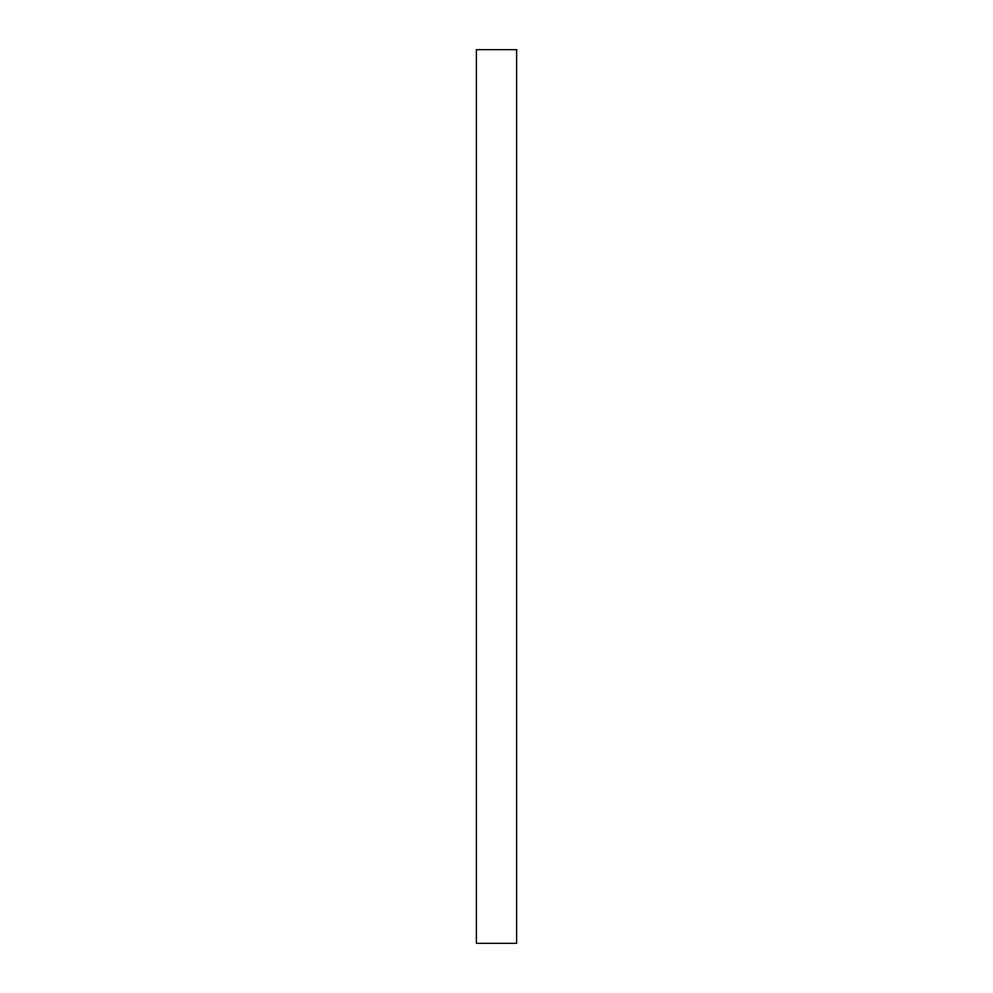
<?xml version="1.0" encoding="UTF-8"?>
<svg xmlns="http://www.w3.org/2000/svg" width="993" height="993" viewBox="0 0 993 993"><rect width="100%" height="100%" fill="white"/><g stroke="black" fill="none" stroke-linecap="round" stroke-linejoin="round"><path stroke-width="1.49" d="M516.608 49.65L476.392 49.65L476.392 943.35L516.608 943.35L516.608 49.65"/></g></svg>
